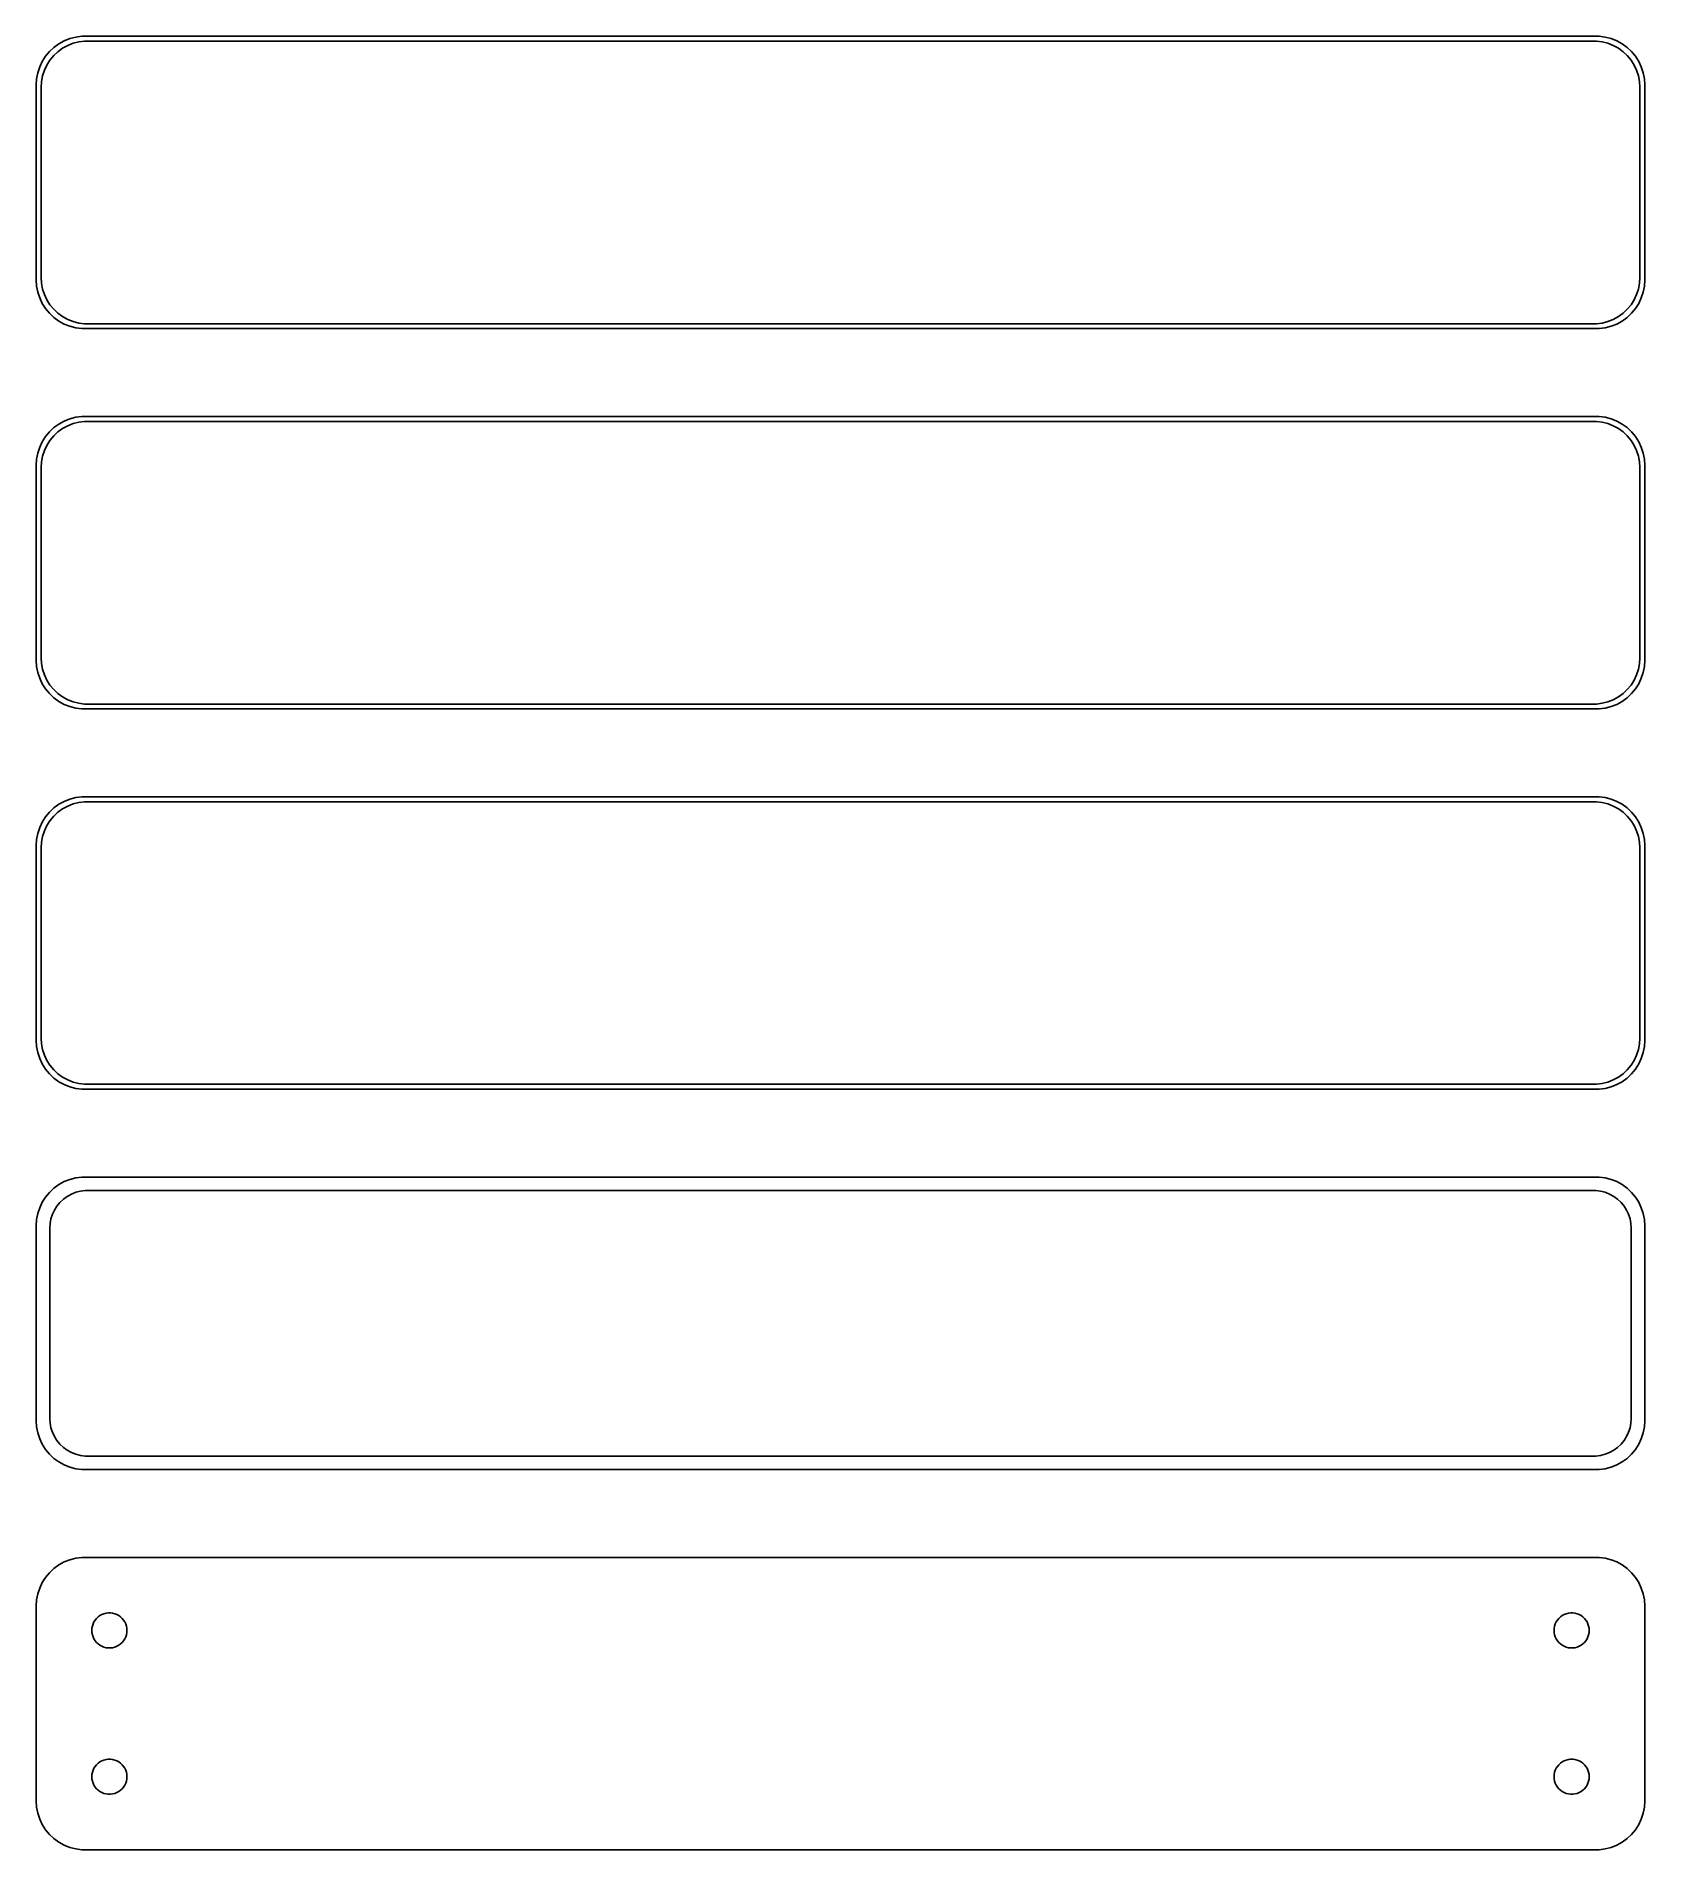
# Model space of a CAD drawing. Header units: metres. Extents: x -82 to 82, y 141 to 327.
import ezdxf

# ---------------------------------------------------------------- set-up
doc = ezdxf.new("R2010")
doc.units = ezdxf.units.M

msp = doc.modelspace()

# ---------------------------------------------------------------- linework, layer by layer
for p, q in [((-80.6871, 325.853), (-81.1448, 325.423)), ((-80.1791, 326.222), (-80.6871, 325.853)), ((-80.2778, 325.41), (-79.7952, 325.761)), ((-79.6289, 326.524), (-80.1791, 326.222)), ((-79.7952, 325.761), (-79.2724, 326.048)), ((-79.0451, 326.755), (-79.6289, 326.524)), ((-79.2724, 326.048), (-78.7178, 326.268)), ((-78.4369, 326.911), (-79.0451, 326.755)), ((-78.7178, 326.268), (-78.1401, 326.416)), ((-77.8139, 326.99), (-78.4369, 326.911)), ((-78.1401, 326.416), (-77.5482, 326.491)), ((77.8139, 326.99), (-77.8139, 326.99)), ((-77.5482, 326.491), (77.5482, 326.491)), ((77.5482, 326.491), (78.1401, 326.416)), ((78.4369, 326.911), (77.8139, 326.99)), ((78.1401, 326.416), (78.7178, 326.268)), ((79.0451, 326.755), (78.4369, 326.911)), ((78.7178, 326.268), (79.2724, 326.048)), ((79.6289, 326.524), (79.0451, 326.755)), ((79.2724, 326.048), (79.7952, 325.761)), ((80.1791, 326.222), (79.6289, 326.524)), ((79.7952, 325.761), (80.2778, 325.41)), ((80.6871, 325.853), (80.1791, 326.222)), ((81.1448, 325.423), (80.6871, 325.853)), ((-82.1489, 323.841), (-82.3429, 323.243)), ((-81.8815, 324.409), (-82.1489, 323.841)), ((-81.5451, 324.939), (-81.8815, 324.409)), ((-81.6664, 323.499), (-81.4125, 324.038)), ((-81.1448, 325.423), (-81.5451, 324.939)), ((-81.4125, 324.038), (-81.0928, 324.542)), ((-81.0928, 324.542), (-80.7126, 325.002)), ((-80.7126, 325.002), (-80.2778, 325.41)), ((80.2778, 325.41), (80.7126, 325.002)), ((80.7126, 325.002), (81.0928, 324.542)), ((81.0928, 324.542), (81.4125, 324.038)), ((81.5451, 324.939), (81.1448, 325.423)), ((81.4125, 324.038), (81.6664, 323.499)), ((81.8815, 324.409), (81.5451, 324.939)), ((82.1489, 323.841), (81.8815, 324.409)), ((82.3429, 323.243), (82.1489, 323.841)), ((-82.4606, 322.627), (-82.5, 322)), ((-82.5, 322), (-82.5, 302)), ((-82.3429, 323.243), (-82.4606, 322.627)), ((-82, 321.75), (-81.9625, 322.345)), ((-82, 302.25), (-82, 321.75)), ((-81.9625, 322.345), (-81.8508, 322.931)), ((-81.8508, 322.931), (-81.6664, 323.499)), ((81.6664, 323.499), (81.8508, 322.931)), ((81.8508, 322.931), (81.9625, 322.345)), ((81.9625, 322.345), (82, 321.75)), ((82, 321.75), (82, 302.25)), ((82.4606, 322.627), (82.3429, 323.243)), ((82.5, 322), (82.4606, 322.627)), ((82.5, 302), (82.5, 322)), ((-82.5, 302), (-82.4606, 301.373)), ((-82.4606, 301.373), (-82.3429, 300.757)), ((-81.9625, 301.655), (-82, 302.25)), ((-81.8508, 301.069), (-81.9625, 301.655)), ((81.9625, 301.655), (81.8508, 301.069)), ((82, 302.25), (81.9625, 301.655)), ((82.3429, 300.757), (82.4606, 301.373)), ((82.4606, 301.373), (82.5, 302)), ((-82.3429, 300.757), (-82.1489, 300.159)), ((-82.1489, 300.159), (-81.8815, 299.591)), ((-81.8815, 299.591), (-81.5451, 299.061)), ((-81.6664, 300.501), (-81.8508, 301.069)), ((-81.4125, 299.962), (-81.6664, 300.501)), ((-81.0928, 299.458), (-81.4125, 299.962)), ((-80.7126, 298.998), (-81.0928, 299.458)), ((81.0928, 299.458), (80.7126, 298.998)), ((81.4125, 299.962), (81.0928, 299.458)), ((81.6664, 300.501), (81.4125, 299.962)), ((81.5451, 299.061), (81.8815, 299.591)), ((81.8508, 301.069), (81.6664, 300.501)), ((81.8815, 299.591), (82.1489, 300.159)), ((82.1489, 300.159), (82.3429, 300.757)), ((-81.5451, 299.061), (-81.1448, 298.577)), ((-81.1448, 298.577), (-80.6871, 298.147)), ((-80.2778, 298.59), (-80.7126, 298.998)), ((-80.6871, 298.147), (-80.1791, 297.778)), ((-79.7952, 298.239), (-80.2778, 298.59)), ((-80.1791, 297.778), (-79.6289, 297.476)), ((-79.2724, 297.952), (-79.7952, 298.239)), ((-78.7178, 297.732), (-79.2724, 297.952)), ((-78.1401, 297.584), (-78.7178, 297.732)), ((-77.5482, 297.509), (-78.1401, 297.584)), ((78.1401, 297.584), (77.5482, 297.509)), ((78.7178, 297.732), (78.1401, 297.584)), ((79.2724, 297.952), (78.7178, 297.732)), ((79.7952, 298.239), (79.2724, 297.952)), ((79.6289, 297.476), (80.1791, 297.778)), ((80.2778, 298.59), (79.7952, 298.239)), ((80.1791, 297.778), (80.6871, 298.147)), ((80.7126, 298.998), (80.2778, 298.59)), ((80.6871, 298.147), (81.1448, 298.577)), ((81.1448, 298.577), (81.5451, 299.061)), ((-79.6289, 297.476), (-79.0451, 297.245)), ((-79.0451, 297.245), (-78.4369, 297.089)), ((-78.4369, 297.089), (-77.8139, 297.01)), ((-77.8139, 297.01), (77.8139, 297.01)), ((77.5482, 297.509), (-77.5482, 297.509)), ((77.8139, 297.01), (78.4369, 297.089)), ((78.4369, 297.089), (79.0451, 297.245)), ((79.0451, 297.245), (79.6289, 297.476)), ((-81.1448, 286.423), (-81.5451, 285.939)), ((-80.6871, 286.853), (-81.1448, 286.423)), ((-80.7126, 286.002), (-80.2778, 286.41)), ((-80.1791, 287.222), (-80.6871, 286.853)), ((-80.2778, 286.41), (-79.7952, 286.761)), ((-79.6289, 287.524), (-80.1791, 287.222)), ((-79.7952, 286.761), (-79.2724, 287.048)), ((-79.0451, 287.755), (-79.6289, 287.524)), ((-79.2724, 287.048), (-78.7178, 287.268)), ((-78.4369, 287.911), (-79.0451, 287.755)), ((-78.7178, 287.268), (-78.1401, 287.416)), ((-77.8139, 287.99), (-78.4369, 287.911)), ((-78.1401, 287.416), (-77.5482, 287.491)), ((77.8139, 287.99), (-77.8139, 287.99)), ((-77.5482, 287.491), (77.5482, 287.491)), ((77.5482, 287.491), (78.1401, 287.416)), ((78.4369, 287.911), (77.8139, 287.99)), ((78.1401, 287.416), (78.7178, 287.268)), ((79.0451, 287.755), (78.4369, 287.911)), ((78.7178, 287.268), (79.2724, 287.048)), ((79.6289, 287.524), (79.0451, 287.755)), ((79.2724, 287.048), (79.7952, 286.761)), ((80.1791, 287.222), (79.6289, 287.524)), ((79.7952, 286.761), (80.2778, 286.41)), ((80.6871, 286.853), (80.1791, 287.222)), ((80.2778, 286.41), (80.7126, 286.002)), ((81.1448, 286.423), (80.6871, 286.853)), ((81.5451, 285.939), (81.1448, 286.423)), ((-82.1489, 284.841), (-82.3429, 284.243)), ((-81.8815, 285.409), (-82.1489, 284.841)), ((-81.5451, 285.939), (-81.8815, 285.409)), ((-81.6664, 284.499), (-81.4125, 285.038)), ((-81.4125, 285.038), (-81.0928, 285.542)), ((-81.0928, 285.542), (-80.7126, 286.002)), ((80.7126, 286.002), (81.0928, 285.542)), ((81.0928, 285.542), (81.4125, 285.038)), ((81.4125, 285.038), (81.6664, 284.499)), ((81.8815, 285.409), (81.5451, 285.939)), ((82.1489, 284.841), (81.8815, 285.409)), ((82.3429, 284.243), (82.1489, 284.841)), ((-82.4606, 283.627), (-82.5, 283)), ((-82.5, 283), (-82.5, 263)), ((-82.3429, 284.243), (-82.4606, 283.627)), ((-82, 282.75), (-81.9625, 283.345)), ((-82, 263.25), (-82, 282.75)), ((-81.9625, 283.345), (-81.8508, 283.931)), ((-81.8508, 283.931), (-81.6664, 284.499)), ((81.6664, 284.499), (81.8508, 283.931)), ((81.8508, 283.931), (81.9625, 283.345)), ((81.9625, 283.345), (82, 282.75)), ((82, 282.75), (82, 263.25)), ((82.4606, 283.627), (82.3429, 284.243)), ((82.5, 283), (82.4606, 283.627)), ((82.5, 263), (82.5, 283)), ((-82.5, 263), (-82.4606, 262.373)), ((-82.4606, 262.373), (-82.3429, 261.757)), ((-81.9625, 262.655), (-82, 263.25)), ((-81.8508, 262.069), (-81.9625, 262.655)), ((81.9625, 262.655), (81.8508, 262.069)), ((82, 263.25), (81.9625, 262.655)), ((82.3429, 261.757), (82.4606, 262.373)), ((82.4606, 262.373), (82.5, 263)), ((-82.3429, 261.757), (-82.1489, 261.159)), ((-82.1489, 261.159), (-81.8815, 260.591)), ((-81.8815, 260.591), (-81.5451, 260.061)), ((-81.6664, 261.501), (-81.8508, 262.069)), ((-81.4125, 260.962), (-81.6664, 261.501)), ((-81.0928, 260.458), (-81.4125, 260.962)), ((-80.7126, 259.998), (-81.0928, 260.458)), ((81.0928, 260.458), (80.7126, 259.998)), ((81.4125, 260.962), (81.0928, 260.458)), ((81.6664, 261.501), (81.4125, 260.962)), ((81.5451, 260.061), (81.8815, 260.591)), ((81.8508, 262.069), (81.6664, 261.501)), ((81.8815, 260.591), (82.1489, 261.159)), ((82.1489, 261.159), (82.3429, 261.757)), ((-81.5451, 260.061), (-81.1448, 259.577)), ((-81.1448, 259.577), (-80.6871, 259.147)), ((-80.2778, 259.59), (-80.7126, 259.998)), ((-80.6871, 259.147), (-80.1791, 258.778)), ((-79.7952, 259.239), (-80.2778, 259.59)), ((-80.1791, 258.778), (-79.6289, 258.476)), ((-79.2724, 258.952), (-79.7952, 259.239)), ((-78.7178, 258.732), (-79.2724, 258.952)), ((-78.1401, 258.584), (-78.7178, 258.732)), ((-77.5482, 258.509), (-78.1401, 258.584)), ((78.1401, 258.584), (77.5482, 258.509)), ((78.7178, 258.732), (78.1401, 258.584)), ((79.2724, 258.952), (78.7178, 258.732)), ((79.7952, 259.239), (79.2724, 258.952)), ((79.6289, 258.476), (80.1791, 258.778)), ((80.2778, 259.59), (79.7952, 259.239)), ((80.1791, 258.778), (80.6871, 259.147)), ((80.7126, 259.998), (80.2778, 259.59)), ((80.6871, 259.147), (81.1448, 259.577)), ((81.1448, 259.577), (81.5451, 260.061)), ((-79.6289, 258.476), (-79.0451, 258.245)), ((-79.0451, 258.245), (-78.4369, 258.089)), ((-78.4369, 258.089), (-77.8139, 258.01)), ((-77.8139, 258.01), (77.8139, 258.01)), ((77.5482, 258.509), (-77.5482, 258.509)), ((77.8139, 258.01), (78.4369, 258.089)), ((78.4369, 258.089), (79.0451, 258.245)), ((79.0451, 258.245), (79.6289, 258.476)), ((-81.1448, 247.423), (-81.5451, 246.939)), ((-80.6871, 247.853), (-81.1448, 247.423)), ((-80.7126, 247.002), (-80.2778, 247.41)), ((-80.1791, 248.222), (-80.6871, 247.853)), ((-80.2778, 247.41), (-79.7952, 247.761)), ((-79.6289, 248.524), (-80.1791, 248.222)), ((-79.7952, 247.761), (-79.2724, 248.048)), ((-79.0451, 248.755), (-79.6289, 248.524)), ((-79.2724, 248.048), (-78.7178, 248.268)), ((-78.4369, 248.911), (-79.0451, 248.755)), ((-78.7178, 248.268), (-78.1401, 248.416)), ((-77.8139, 248.99), (-78.4369, 248.911)), ((-78.1401, 248.416), (-77.5482, 248.491)), ((77.8139, 248.99), (-77.8139, 248.99)), ((-77.5482, 248.491), (77.5482, 248.491)), ((77.5482, 248.491), (78.1401, 248.416)), ((78.4369, 248.911), (77.8139, 248.99)), ((78.1401, 248.416), (78.7178, 248.268)), ((79.0451, 248.755), (78.4369, 248.911)), ((78.7178, 248.268), (79.2724, 248.048)), ((79.6289, 248.524), (79.0451, 248.755)), ((79.2724, 248.048), (79.7952, 247.761)), ((80.1791, 248.222), (79.6289, 248.524)), ((79.7952, 247.761), (80.2778, 247.41)), ((80.6871, 247.853), (80.1791, 248.222)), ((80.2778, 247.41), (80.7126, 247.002)), ((81.1448, 247.423), (80.6871, 247.853)), ((81.5451, 246.939), (81.1448, 247.423)), ((-82.1489, 245.841), (-82.3429, 245.243)), ((-81.8815, 246.409), (-82.1489, 245.841)), ((-81.5451, 246.939), (-81.8815, 246.409)), ((-81.8508, 244.931), (-81.6664, 245.499)), ((-81.6664, 245.499), (-81.4125, 246.038)), ((-81.4125, 246.038), (-81.0928, 246.542)), ((-81.0928, 246.542), (-80.7126, 247.002)), ((80.7126, 247.002), (81.0928, 246.542)), ((81.0928, 246.542), (81.4125, 246.038)), ((81.4125, 246.038), (81.6664, 245.499)), ((81.8815, 246.409), (81.5451, 246.939)), ((81.6664, 245.499), (81.8508, 244.931)), ((82.1489, 245.841), (81.8815, 246.409)), ((82.3429, 245.243), (82.1489, 245.841)), ((-82.4606, 244.627), (-82.5, 244)), ((-82.5, 244), (-82.5, 224)), ((-82.3429, 245.243), (-82.4606, 244.627)), ((-82, 243.75), (-81.9625, 244.345)), ((-82, 224.25), (-82, 243.75)), ((-81.9625, 244.345), (-81.8508, 244.931)), ((81.8508, 244.931), (81.9625, 244.345)), ((81.9625, 244.345), (82, 243.75)), ((82, 243.75), (82, 224.25)), ((82.4606, 244.627), (82.3429, 245.243)), ((82.5, 244), (82.4606, 244.627)), ((82.5, 224), (82.5, 244)), ((-82.5, 224), (-82.4606, 223.373)), ((-82.4606, 223.373), (-82.3429, 222.757)), ((-81.9625, 223.655), (-82, 224.25)), ((-81.8508, 223.069), (-81.9625, 223.655)), ((81.9625, 223.655), (81.8508, 223.069)), ((82, 224.25), (81.9625, 223.655)), ((82.3429, 222.757), (82.4606, 223.373)), ((82.4606, 223.373), (82.5, 224)), ((-82.3429, 222.757), (-82.1489, 222.159)), ((-82.1489, 222.159), (-81.8815, 221.591)), ((-81.8815, 221.591), (-81.5451, 221.061)), ((-81.6664, 222.501), (-81.8508, 223.069)), ((-81.4125, 221.962), (-81.6664, 222.501)), ((-81.0928, 221.458), (-81.4125, 221.962)), ((-80.7126, 220.998), (-81.0928, 221.458)), ((81.0928, 221.458), (80.7126, 220.998)), ((81.4125, 221.962), (81.0928, 221.458)), ((81.6664, 222.501), (81.4125, 221.962)), ((81.5451, 221.061), (81.8815, 221.591)), ((81.8508, 223.069), (81.6664, 222.501)), ((81.8815, 221.591), (82.1489, 222.159)), ((82.1489, 222.159), (82.3429, 222.757)), ((-81.5451, 221.061), (-81.1448, 220.577)), ((-81.1448, 220.577), (-80.6871, 220.147)), ((-80.2778, 220.59), (-80.7126, 220.998)), ((-80.6871, 220.147), (-80.1791, 219.778)), ((-79.7952, 220.239), (-80.2778, 220.59)), ((-80.1791, 219.778), (-79.6289, 219.476)), ((-79.2724, 219.952), (-79.7952, 220.239)), ((-79.6289, 219.476), (-79.0451, 219.245)), ((-78.7178, 219.732), (-79.2724, 219.952)), ((-78.1401, 219.584), (-78.7178, 219.732)), ((-77.5482, 219.509), (-78.1401, 219.584)), ((77.5482, 219.509), (-77.5482, 219.509)), ((78.1401, 219.584), (77.5482, 219.509)), ((78.7178, 219.732), (78.1401, 219.584)), ((79.2724, 219.952), (78.7178, 219.732)), ((79.0451, 219.245), (79.6289, 219.476)), ((79.7952, 220.239), (79.2724, 219.952)), ((79.6289, 219.476), (80.1791, 219.778)), ((80.2778, 220.59), (79.7952, 220.239)), ((80.1791, 219.778), (80.6871, 220.147)), ((80.7126, 220.998), (80.2778, 220.59)), ((80.6871, 220.147), (81.1448, 220.577)), ((81.1448, 220.577), (81.5451, 221.061)), ((-79.0451, 219.245), (-78.4369, 219.089)), ((-78.4369, 219.089), (-77.8139, 219.01)), ((-77.8139, 219.01), (77.8139, 219.01)), ((77.8139, 219.01), (78.4369, 219.089)), ((78.4369, 219.089), (79.0451, 219.245)), ((-81.1448, 208.423), (-81.5451, 207.939)), ((-80.6871, 208.853), (-81.1448, 208.423)), ((-80.1791, 209.222), (-80.6871, 208.853)), ((-79.6289, 209.524), (-80.1791, 209.222)), ((-79.0451, 209.755), (-79.6289, 209.524)), ((-78.4369, 209.911), (-79.0451, 209.755)), ((-78.8975, 208.251), (-78.4457, 208.43)), ((-78.4457, 208.43), (-77.9751, 208.551)), ((-77.8139, 209.99), (-78.4369, 209.911)), ((-77.9751, 208.551), (-77.493, 208.612)), ((77.8139, 209.99), (-77.8139, 209.99)), ((-77.493, 208.612), (77.493, 208.612)), ((77.493, 208.612), (77.9751, 208.551)), ((78.4369, 209.911), (77.8139, 209.99)), ((77.9751, 208.551), (78.4457, 208.43)), ((79.0451, 209.755), (78.4369, 209.911)), ((78.4457, 208.43), (78.8975, 208.251)), ((79.6289, 209.524), (79.0451, 209.755)), ((80.1791, 209.222), (79.6289, 209.524)), ((80.6871, 208.853), (80.1791, 209.222)), ((81.1448, 208.423), (80.6871, 208.853)), ((81.5451, 207.939), (81.1448, 208.423)), ((-82.1489, 206.841), (-82.3429, 206.243)), ((-81.8815, 207.409), (-82.1489, 206.841)), ((-81.5451, 207.939), (-81.8815, 207.409)), ((-80.8477, 206.174), (-80.6408, 206.614)), ((-80.6408, 206.614), (-80.3805, 207.024)), ((-80.3805, 207.024), (-80.0707, 207.399)), ((-80.0707, 207.399), (-79.7165, 207.731)), ((-79.7165, 207.731), (-79.3234, 208.017)), ((-79.3234, 208.017), (-78.8975, 208.251)), ((78.8975, 208.251), (79.3234, 208.017)), ((79.3234, 208.017), (79.7165, 207.731)), ((79.7165, 207.731), (80.0707, 207.399)), ((80.0707, 207.399), (80.3805, 207.024)), ((80.3805, 207.024), (80.6408, 206.614)), ((80.6408, 206.614), (80.8477, 206.174)), ((81.8815, 207.409), (81.5451, 207.939)), ((82.1489, 206.841), (81.8815, 207.409)), ((82.3429, 206.243), (82.1489, 206.841)), ((-82.4606, 205.627), (-82.5, 205)), ((-82.5, 205), (-82.5, 185)), ((-82.3429, 206.243), (-82.4606, 205.627)), ((-81.1195, 204.75), (-81.089, 205.235)), ((-81.1195, 185.25), (-81.1195, 204.75)), ((-81.089, 205.235), (-80.9979, 205.712)), ((-80.9979, 205.712), (-80.8477, 206.174)), ((80.8477, 206.174), (80.9979, 205.712)), ((80.9979, 205.712), (81.089, 205.235)), ((81.089, 205.235), (81.1195, 204.75)), ((81.1195, 204.75), (81.1195, 185.25)), ((82.4606, 205.627), (82.3429, 206.243)), ((82.5, 205), (82.4606, 205.627)), ((82.5, 185), (82.5, 205)), ((-82.5, 185), (-82.4606, 184.373)), ((-82.4606, 184.373), (-82.3429, 183.757)), ((-81.089, 184.765), (-81.1195, 185.25)), ((-80.9979, 184.288), (-81.089, 184.765)), ((-80.8477, 183.826), (-80.9979, 184.288)), ((80.9979, 184.288), (80.8477, 183.826)), ((81.089, 184.765), (80.9979, 184.288)), ((81.1195, 185.25), (81.089, 184.765)), ((82.3429, 183.757), (82.4606, 184.373)), ((82.4606, 184.373), (82.5, 185)), ((-82.3429, 183.757), (-82.1489, 183.159)), ((-82.1489, 183.159), (-81.8815, 182.591)), ((-81.8815, 182.591), (-81.5451, 182.061)), ((-80.6408, 183.386), (-80.8477, 183.826)), ((-80.3805, 182.976), (-80.6408, 183.386)), ((-80.0707, 182.601), (-80.3805, 182.976)), ((-79.7165, 182.269), (-80.0707, 182.601)), ((-79.3234, 181.983), (-79.7165, 182.269)), ((79.7165, 182.269), (79.3234, 181.983)), ((80.0707, 182.601), (79.7165, 182.269)), ((80.3805, 182.976), (80.0707, 182.601)), ((80.6408, 183.386), (80.3805, 182.976)), ((80.8477, 183.826), (80.6408, 183.386)), ((81.5451, 182.061), (81.8815, 182.591)), ((81.8815, 182.591), (82.1489, 183.159)), ((82.1489, 183.159), (82.3429, 183.757)), ((-81.5451, 182.061), (-81.1448, 181.577)), ((-81.1448, 181.577), (-80.6871, 181.147)), ((-80.6871, 181.147), (-80.1791, 180.778)), ((-80.1791, 180.778), (-79.6289, 180.476)), ((-79.6289, 180.476), (-79.0451, 180.245)), ((-78.8975, 181.749), (-79.3234, 181.983)), ((-78.4457, 181.57), (-78.8975, 181.749)), ((-77.9751, 181.449), (-78.4457, 181.57)), ((-77.493, 181.388), (-77.9751, 181.449)), ((77.493, 181.388), (-77.493, 181.388)), ((77.9751, 181.449), (77.493, 181.388)), ((78.4457, 181.57), (77.9751, 181.449)), ((78.8975, 181.749), (78.4457, 181.57)), ((79.3234, 181.983), (78.8975, 181.749)), ((79.0451, 180.245), (79.6289, 180.476)), ((79.6289, 180.476), (80.1791, 180.778)), ((80.1791, 180.778), (80.6871, 181.147)), ((80.6871, 181.147), (81.1448, 181.577)), ((81.1448, 181.577), (81.5451, 182.061)), ((-79.0451, 180.245), (-78.4369, 180.089)), ((-78.4369, 180.089), (-77.8139, 180.01)), ((-77.8139, 180.01), (77.8139, 180.01)), ((77.8139, 180.01), (78.4369, 180.089)), ((78.4369, 180.089), (79.0451, 180.245)), ((-81.1448, 169.423), (-81.5451, 168.939)), ((-80.6871, 169.853), (-81.1448, 169.423)), ((-80.1791, 170.222), (-80.6871, 169.853)), ((-79.6289, 170.524), (-80.1791, 170.222)), ((-79.0451, 170.755), (-79.6289, 170.524)), ((-78.4369, 170.911), (-79.0451, 170.755)), ((-77.8139, 170.99), (-78.4369, 170.911)), ((77.8139, 170.99), (-77.8139, 170.99)), ((78.4369, 170.911), (77.8139, 170.99)), ((79.0451, 170.755), (78.4369, 170.911)), ((79.6289, 170.524), (79.0451, 170.755)), ((80.1791, 170.222), (79.6289, 170.524)), ((80.6871, 169.853), (80.1791, 170.222)), ((81.1448, 169.423), (80.6871, 169.853)), ((81.5451, 168.939), (81.1448, 169.423)), ((-82.1489, 167.841), (-82.3429, 167.243)), ((-81.8815, 168.409), (-82.1489, 167.841)), ((-81.5451, 168.939), (-81.8815, 168.409)), ((81.8815, 168.409), (81.5451, 168.939)), ((82.1489, 167.841), (81.8815, 168.409)), ((82.3429, 167.243), (82.1489, 167.841)), ((-82.4606, 166.627), (-82.5, 166)), ((-82.5, 166), (-82.5, 146)), ((-82.3429, 167.243), (-82.4606, 166.627)), ((82.4606, 166.627), (82.3429, 167.243)), ((82.5, 166), (82.4606, 166.627)), ((82.5, 146), (82.5, 166)), ((-76.8, 163.5), (-76.7858, 163.726)), ((-76.7858, 163.726), (-76.7434, 163.948)), ((-76.7434, 163.948), (-76.6736, 164.163)), ((-76.6736, 164.163), (-76.5773, 164.367)), ((-76.5773, 164.367), (-76.4562, 164.558)), ((-76.4562, 164.558), (-76.3121, 164.732)), ((-76.3121, 164.732), (-76.1474, 164.887)), ((-76.1474, 164.887), (-75.9645, 165.02)), ((-75.9645, 165.02), (-75.7664, 165.129)), ((-75.7664, 165.129), (-75.5562, 165.212)), ((-75.5562, 165.212), (-75.3373, 165.268)), ((-75.3373, 165.268), (-75.113, 165.296)), ((-75.113, 165.296), (-74.887, 165.296)), ((-74.887, 165.296), (-74.6627, 165.268)), ((-74.6627, 165.268), (-74.4438, 165.212)), ((-74.4438, 165.212), (-74.2336, 165.129)), ((-74.2336, 165.129), (-74.0355, 165.02)), ((-74.0355, 165.02), (-73.8526, 164.887)), ((-73.8526, 164.887), (-73.6879, 164.732)), ((-73.6879, 164.732), (-73.5438, 164.558)), ((-73.5438, 164.558), (-73.4226, 164.367)), ((-73.4226, 164.367), (-73.3264, 164.163)), ((-73.3264, 164.163), (-73.2565, 163.948)), ((-73.2565, 163.948), (-73.2142, 163.726)), ((-73.2142, 163.726), (-73.2, 163.5)), ((73.2, 163.5), (73.2142, 163.726)), ((73.2142, 163.726), (73.2565, 163.948)), ((73.2565, 163.948), (73.3264, 164.163)), ((73.3264, 164.163), (73.4226, 164.367)), ((73.4226, 164.367), (73.5438, 164.558)), ((73.5438, 164.558), (73.6879, 164.732)), ((73.6879, 164.732), (73.8526, 164.887)), ((73.8526, 164.887), (74.0355, 165.02)), ((74.0355, 165.02), (74.2336, 165.129)), ((74.2336, 165.129), (74.4438, 165.212)), ((74.4438, 165.212), (74.6627, 165.268)), ((74.6627, 165.268), (74.887, 165.296)), ((74.887, 165.296), (75.113, 165.296)), ((75.113, 165.296), (75.3373, 165.268)), ((75.3373, 165.268), (75.5562, 165.212)), ((75.5562, 165.212), (75.7664, 165.129)), ((75.7664, 165.129), (75.9645, 165.02)), ((75.9645, 165.02), (76.1474, 164.887)), ((76.1474, 164.887), (76.3121, 164.732)), ((76.3121, 164.732), (76.4562, 164.558)), ((76.4562, 164.558), (76.5773, 164.367)), ((76.5773, 164.367), (76.6736, 164.163)), ((76.6736, 164.163), (76.7434, 163.948)), ((76.7434, 163.948), (76.7858, 163.726)), ((76.7858, 163.726), (76.8, 163.5)), ((-76.7858, 163.274), (-76.8, 163.5)), ((-76.7434, 163.052), (-76.7858, 163.274)), ((-76.6736, 162.837), (-76.7434, 163.052)), ((-76.5773, 162.633), (-76.6736, 162.837)), ((-76.4562, 162.442), (-76.5773, 162.633)), ((-76.3121, 162.268), (-76.4562, 162.442)), ((-76.1474, 162.113), (-76.3121, 162.268)), ((-75.9645, 161.98), (-76.1474, 162.113)), ((-75.7664, 161.871), (-75.9645, 161.98)), ((-75.5562, 161.788), (-75.7664, 161.871)), ((-74.2336, 161.871), (-74.4438, 161.788)), ((-74.0355, 161.98), (-74.2336, 161.871)), ((-73.8526, 162.113), (-74.0355, 161.98)), ((-73.6879, 162.268), (-73.8526, 162.113)), ((-73.5438, 162.442), (-73.6879, 162.268)), ((-73.4226, 162.633), (-73.5438, 162.442)), ((-73.3264, 162.837), (-73.4226, 162.633)), ((-73.2565, 163.052), (-73.3264, 162.837)), ((-73.2142, 163.274), (-73.2565, 163.052)), ((-73.2, 163.5), (-73.2142, 163.274)), ((73.2142, 163.274), (73.2, 163.5)), ((73.2565, 163.052), (73.2142, 163.274)), ((73.3264, 162.837), (73.2565, 163.052)), ((73.4226, 162.633), (73.3264, 162.837)), ((73.5438, 162.442), (73.4226, 162.633)), ((73.6879, 162.268), (73.5438, 162.442)), ((73.8526, 162.113), (73.6879, 162.268)), ((74.0355, 161.98), (73.8526, 162.113)), ((74.2336, 161.871), (74.0355, 161.98)), ((74.4438, 161.788), (74.2336, 161.871)), ((75.7664, 161.871), (75.5562, 161.788)), ((75.9645, 161.98), (75.7664, 161.871)), ((76.1474, 162.113), (75.9645, 161.98)), ((76.3121, 162.268), (76.1474, 162.113)), ((76.4562, 162.442), (76.3121, 162.268)), ((76.5773, 162.633), (76.4562, 162.442)), ((76.6736, 162.837), (76.5773, 162.633)), ((76.7434, 163.052), (76.6736, 162.837)), ((76.7858, 163.274), (76.7434, 163.052)), ((76.8, 163.5), (76.7858, 163.274)), ((-75.3373, 161.732), (-75.5562, 161.788)), ((-75.113, 161.704), (-75.3373, 161.732)), ((-74.887, 161.704), (-75.113, 161.704)), ((-74.6627, 161.732), (-74.887, 161.704)), ((-74.4438, 161.788), (-74.6627, 161.732)), ((74.6627, 161.732), (74.4438, 161.788)), ((74.887, 161.704), (74.6627, 161.732)), ((75.113, 161.704), (74.887, 161.704)), ((75.3373, 161.732), (75.113, 161.704)), ((75.5562, 161.788), (75.3373, 161.732)), ((-76.7858, 148.726), (-76.7434, 148.948)), ((-76.7434, 148.948), (-76.6736, 149.163)), ((-76.6736, 149.163), (-76.5773, 149.367)), ((-76.5773, 149.367), (-76.4562, 149.558)), ((-76.4562, 149.558), (-76.3121, 149.732)), ((-76.3121, 149.732), (-76.1474, 149.887)), ((-76.1474, 149.887), (-75.9645, 150.02)), ((-75.9645, 150.02), (-75.7664, 150.129)), ((-75.7664, 150.129), (-75.5562, 150.212)), ((-75.5562, 150.212), (-75.3373, 150.268)), ((-75.3373, 150.268), (-75.113, 150.296)), ((-75.113, 150.296), (-74.887, 150.296)), ((-74.887, 150.296), (-74.6627, 150.268)), ((-74.6627, 150.268), (-74.4438, 150.212)), ((-74.4438, 150.212), (-74.2336, 150.129)), ((-74.2336, 150.129), (-74.0355, 150.02)), ((-74.0355, 150.02), (-73.8526, 149.887)), ((-73.8526, 149.887), (-73.6879, 149.732)), ((-73.6879, 149.732), (-73.5438, 149.558)), ((-73.5438, 149.558), (-73.4226, 149.367)), ((-73.4226, 149.367), (-73.3264, 149.163)), ((-73.3264, 149.163), (-73.2565, 148.948)), ((-73.2565, 148.948), (-73.2142, 148.726)), ((73.2142, 148.726), (73.2565, 148.948)), ((73.2565, 148.948), (73.3264, 149.163)), ((73.3264, 149.163), (73.4226, 149.367)), ((73.4226, 149.367), (73.5438, 149.558)), ((73.5438, 149.558), (73.6879, 149.732)), ((73.6879, 149.732), (73.8526, 149.887)), ((73.8526, 149.887), (74.0355, 150.02)), ((74.0355, 150.02), (74.2336, 150.129)), ((74.2336, 150.129), (74.4438, 150.212)), ((74.4438, 150.212), (74.6627, 150.268)), ((74.6627, 150.268), (74.887, 150.296)), ((74.887, 150.296), (75.113, 150.296)), ((75.113, 150.296), (75.3373, 150.268)), ((75.3373, 150.268), (75.5562, 150.212)), ((75.5562, 150.212), (75.7664, 150.129)), ((75.7664, 150.129), (75.9645, 150.02)), ((75.9645, 150.02), (76.1474, 149.887)), ((76.1474, 149.887), (76.3121, 149.732)), ((76.3121, 149.732), (76.4562, 149.558)), ((76.4562, 149.558), (76.5773, 149.367)), ((76.5773, 149.367), (76.6736, 149.163)), ((76.6736, 149.163), (76.7434, 148.948)), ((76.7434, 148.948), (76.7858, 148.726)), ((-76.8, 148.5), (-76.7858, 148.726)), ((-76.7858, 148.274), (-76.8, 148.5)), ((-76.7434, 148.052), (-76.7858, 148.274)), ((-76.6736, 147.837), (-76.7434, 148.052)), ((-76.5773, 147.633), (-76.6736, 147.837)), ((-76.4562, 147.442), (-76.5773, 147.633)), ((-76.3121, 147.268), (-76.4562, 147.442)), ((-76.1474, 147.113), (-76.3121, 147.268)), ((-75.9645, 146.98), (-76.1474, 147.113)), ((-75.7664, 146.871), (-75.9645, 146.98)), ((-74.0355, 146.98), (-74.2336, 146.871)), ((-73.8526, 147.113), (-74.0355, 146.98)), ((-73.6879, 147.268), (-73.8526, 147.113)), ((-73.5438, 147.442), (-73.6879, 147.268)), ((-73.4226, 147.633), (-73.5438, 147.442)), ((-73.3264, 147.837), (-73.4226, 147.633)), ((-73.2565, 148.052), (-73.3264, 147.837)), ((-73.2142, 148.274), (-73.2565, 148.052)), ((-73.2142, 148.726), (-73.2, 148.5)), ((-73.2, 148.5), (-73.2142, 148.274)), ((73.2, 148.5), (73.2142, 148.726)), ((73.2142, 148.274), (73.2, 148.5)), ((73.2565, 148.052), (73.2142, 148.274)), ((73.3264, 147.837), (73.2565, 148.052)), ((73.4226, 147.633), (73.3264, 147.837)), ((73.5438, 147.442), (73.4226, 147.633)), ((73.6879, 147.268), (73.5438, 147.442)), ((73.8526, 147.113), (73.6879, 147.268)), ((74.0355, 146.98), (73.8526, 147.113)), ((74.2336, 146.871), (74.0355, 146.98)), ((75.9645, 146.98), (75.7664, 146.871)), ((76.1474, 147.113), (75.9645, 146.98)), ((76.3121, 147.268), (76.1474, 147.113)), ((76.4562, 147.442), (76.3121, 147.268)), ((76.5773, 147.633), (76.4562, 147.442)), ((76.6736, 147.837), (76.5773, 147.633)), ((76.7434, 148.052), (76.6736, 147.837)), ((76.7858, 148.274), (76.7434, 148.052)), ((76.7858, 148.726), (76.8, 148.5)), ((76.8, 148.5), (76.7858, 148.274)), ((-82.5, 146), (-82.4606, 145.373)), ((-82.4606, 145.373), (-82.3429, 144.757)), ((-75.5562, 146.788), (-75.7664, 146.871)), ((-75.3373, 146.732), (-75.5562, 146.788)), ((-75.113, 146.704), (-75.3373, 146.732)), ((-74.887, 146.704), (-75.113, 146.704)), ((-74.6627, 146.732), (-74.887, 146.704)), ((-74.4438, 146.788), (-74.6627, 146.732)), ((-74.2336, 146.871), (-74.4438, 146.788)), ((74.4438, 146.788), (74.2336, 146.871)), ((74.6627, 146.732), (74.4438, 146.788)), ((74.887, 146.704), (74.6627, 146.732)), ((75.113, 146.704), (74.887, 146.704)), ((75.3373, 146.732), (75.113, 146.704)), ((75.5562, 146.788), (75.3373, 146.732)), ((75.7664, 146.871), (75.5562, 146.788)), ((82.3429, 144.757), (82.4606, 145.373)), ((82.4606, 145.373), (82.5, 146)), ((-82.3429, 144.757), (-82.1489, 144.159)), ((-82.1489, 144.159), (-81.8815, 143.591)), ((-81.8815, 143.591), (-81.5451, 143.061)), ((81.5451, 143.061), (81.8815, 143.591)), ((81.8815, 143.591), (82.1489, 144.159)), ((82.1489, 144.159), (82.3429, 144.757)), ((-81.5451, 143.061), (-81.1448, 142.577)), ((-81.1448, 142.577), (-80.6871, 142.147)), ((-80.6871, 142.147), (-80.1791, 141.778)), ((-80.1791, 141.778), (-79.6289, 141.476)), ((-79.6289, 141.476), (-79.0451, 141.245)), ((79.0451, 141.245), (79.6289, 141.476)), ((79.6289, 141.476), (80.1791, 141.778)), ((80.1791, 141.778), (80.6871, 142.147)), ((80.6871, 142.147), (81.1448, 142.577)), ((81.1448, 142.577), (81.5451, 143.061)), ((-79.0451, 141.245), (-78.4369, 141.089)), ((-78.4369, 141.089), (-77.8139, 141.01)), ((-77.8139, 141.01), (77.8139, 141.01)), ((77.8139, 141.01), (78.4369, 141.089)), ((78.4369, 141.089), (79.0451, 141.245))]:
    msp.add_line(p, q)

doc.saveas('drawing.dxf')
